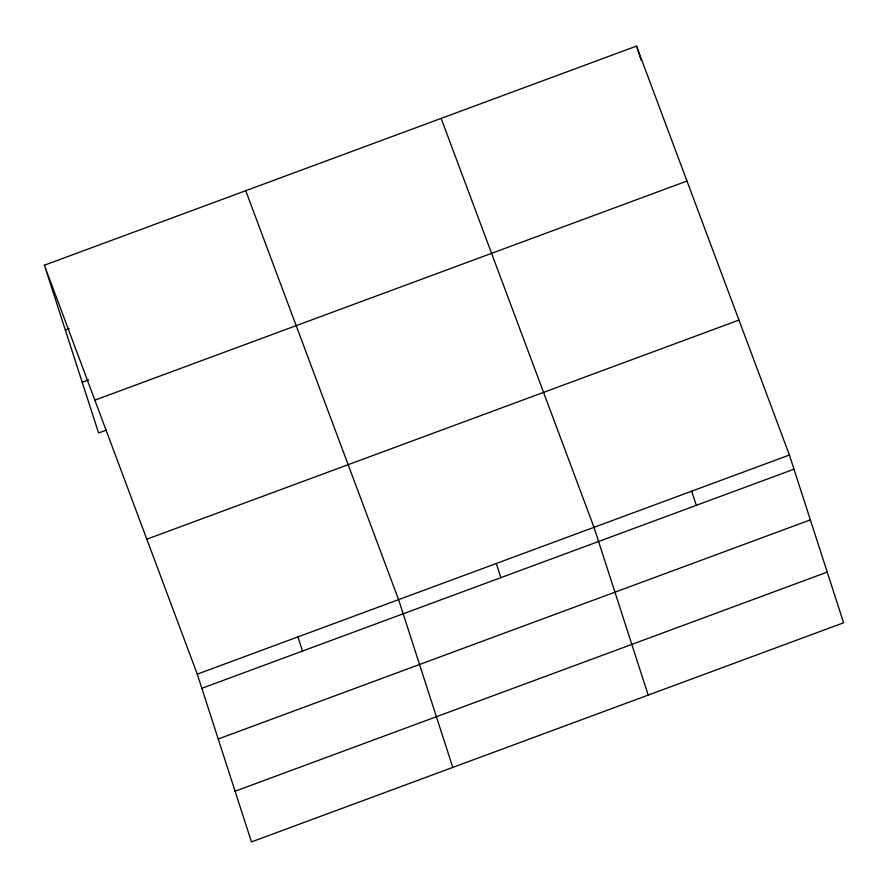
<?xml version="1.0" encoding="UTF-8"?>
<svg xmlns="http://www.w3.org/2000/svg" width="888" height="888" viewBox="0 0 888 888"><rect width="100%" height="100%" fill="white"/><g stroke="black" fill="none" stroke-linecap="round" stroke-linejoin="round"><path stroke-width="1.33" d="M44.4 265.212L636.541 46.087L789.41 455.022L843.6 622.788L251.459 841.913L197.269 674.147L44.4 265.212L98.59 432.978L106.327 430.114M65.346 330.059L69.22 328.627M82.218 382.284L88.667 379.898M94.85 400.155L686.99 181.041M146.82 539.194L738.96 320.069M197.269 674.147L789.41 455.022M201.842 688.311L793.983 469.186M218.215 738.994L810.356 519.88M235.087 791.219L827.228 572.105M441.136 118.393L594.005 527.328L648.196 695.104M245.732 190.709L398.601 599.644L452.78 767.41M636.541 46.087L641.114 60.251M691.708 491.175L696.281 505.339M496.303 563.491L500.876 577.655M297.935 636.896L302.508 651.059"/></g></svg>
